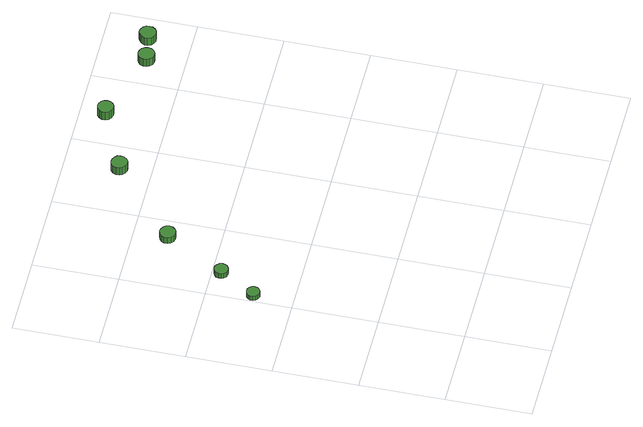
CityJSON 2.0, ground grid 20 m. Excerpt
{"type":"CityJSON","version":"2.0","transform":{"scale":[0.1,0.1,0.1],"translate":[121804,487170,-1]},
"CityObjects":{
"tree1":{"type":"SolitaryVegetationObject","attributes":{"function":"something"},"geometry":[{"type":"MultiSurface","lod":"1","boundaries":[[[0,1,2,3,4,5,6,7,8,9,10,11,12,13,14]],[[15,16,17,18,19,20,21,22,23,24,25,26,27,28,29]],[[0,29,28,1]],[[1,28,27,2]],[[2,27,26,3]],[[3,26,25,4]],[[4,25,24,5]],[[5,24,23,6]],[[6,23,22,7]],[[7,22,21,8]],[[8,21,20,9]],[[9,20,19,10]],[[10,19,18,11]],[[11,18,17,12]],[[12,17,16,13]],[[13,16,15,14]],[[14,15,29,0]]]}]},
"tree2":{"type":"SolitaryVegetationObject","attributes":{"function":"something"},"geometry":[{"type":"MultiSurface","lod":"1","boundaries":[[[30,31,32,33,34,35,36,37,38,39,40,41,42,43,44]],[[45,46,47,48,49,50,51,52,53,54,55,56,57,58,59]],[[30,59,58,31]],[[31,58,57,32]],[[32,57,56,33]],[[33,56,55,34]],[[34,55,54,35]],[[35,54,53,36]],[[36,53,52,37]],[[37,52,51,38]],[[38,51,50,39]],[[39,50,49,40]],[[40,49,48,41]],[[41,48,47,42]],[[42,47,46,43]],[[43,46,45,44]],[[44,45,59,30]]]}]},
"tree3":{"type":"SolitaryVegetationObject","attributes":{"function":"something"},"geometry":[{"type":"MultiSurface","lod":"1","boundaries":[[[60,61,62,63,64,65,66,67,68,69,70,71,72,73,74]],[[75,76,77,78,79,80,81,82,83,84,85,86,87,88,89]],[[60,89,88,61]],[[61,88,87,62]],[[62,87,86,63]],[[63,86,85,64]],[[64,85,84,65]],[[65,84,83,66]],[[66,83,82,67]],[[67,82,81,68]],[[68,81,80,69]],[[69,80,79,70]],[[70,79,78,71]],[[71,78,77,72]],[[72,77,76,73]],[[73,76,75,74]],[[74,75,89,60]]]}]},
"tree4":{"type":"SolitaryVegetationObject","attributes":{"function":"something"},"geometry":[{"type":"MultiSurface","lod":"1","boundaries":[[[90,91,92,93,94,95,96,97,98,99,100,101,102,103,104]],[[105,106,107,108,109,110,111,112,113,114,115,116,117,118,119]],[[90,119,118,91]],[[91,118,117,92]],[[92,117,116,93]],[[93,116,115,94]],[[94,115,114,95]],[[95,114,113,96]],[[96,113,112,97]],[[97,112,111,98]],[[98,111,110,99]],[[99,110,109,100]],[[100,109,108,101]],[[101,108,107,102]],[[102,107,106,103]],[[103,106,105,104]],[[104,105,119,90]]]}]},
"tree5":{"type":"SolitaryVegetationObject","attributes":{"function":"something"},"geometry":[{"type":"MultiSurface","lod":"1","boundaries":[[[120,121,122,123,124,125,126,127,128,129,130,131,132,133,134]],[[135,136,137,138,139,140,141,142,143,144,145,146,147,148,149]],[[120,149,148,121]],[[121,148,147,122]],[[122,147,146,123]],[[123,146,145,124]],[[124,145,144,125]],[[125,144,143,126]],[[126,143,142,127]],[[127,142,141,128]],[[128,141,140,129]],[[129,140,139,130]],[[130,139,138,131]],[[131,138,137,132]],[[132,137,136,133]],[[133,136,135,134]],[[134,135,149,120]]]}]},
"tree6":{"type":"SolitaryVegetationObject","attributes":{"function":"something"}},
"tree7":{"type":"SolitaryVegetationObject","attributes":{"function":"something"},"geometry":[{"type":"MultiSurface","lod":"1","boundaries":[[[150,151,152,153,154,155,156,157,158,159,160,161,162,163,164]],[[165,166,167,168,169,170,171,172,173,174,175,176,177,178,179]],[[150,179,178,151]],[[151,178,177,152]],[[152,177,176,153]],[[153,176,175,154]],[[154,175,174,155]],[[155,174,173,156]],[[156,173,172,157]],[[157,172,171,158]],[[158,171,170,159]],[[159,170,169,160]],[[160,169,168,161]],[[161,168,167,162]],[[162,167,166,163]],[[163,166,165,164]],[[164,165,179,150]]]}]},
"tree8":{"type":"SolitaryVegetationObject","attributes":{"function":"something"},"geometry":[{"type":"MultiSurface","lod":"1","boundaries":[[[180,181,182,183,184,185,186,187,188,189,190,191,192,193,194]],[[195,196,197,198,199,200,201,202,203,204,205,206,207,208,209]],[[180,209,208,181]],[[181,208,207,182]],[[182,207,206,183]],[[183,206,205,184]],[[184,205,204,185]],[[185,204,203,186]],[[186,203,202,187]],[[187,202,201,188]],[[188,201,200,189]],[[189,200,199,190]],[[190,199,198,191]],[[191,198,197,192]],[[192,197,196,193]],[[193,196,195,194]],[[194,195,209,180]]]}]}
},
"vertices":[
[35,495,19],[34,501,19],[30,506,19],[24,510,19],[18,510,19],[11,508,19],[7,504,19],[4,498,19],[4,491,19],[7,485,19],[11,481,19],[18,479,19],[24,480,19],[30,483,19],[34,488,19],[34,488,6],[30,483,6],[24,480,6],[18,479,6],[11,481,6],[7,485,6],[4,491,6],[4,498,6],[7,504,6],[11,508,6],[18,510,6],[24,510,6],[30,506,6],[34,501,6],[35,495,6],
[87,580,21],[85,587,21],[81,592,21],[75,596,21],[68,596,21],[62,594,21],[57,590,21],[54,583,21],[54,577,21],[57,570,21],[62,566,21],[68,564,21],[75,564,21],[81,568,21],[85,573,21],[85,573,6],[81,568,6],[75,564,6],[68,564,6],[62,566,6],[57,570,6],[54,577,6],[54,583,6],[57,590,6],[62,594,6],[68,596,6],[75,596,6],[81,592,6],[85,587,6],[87,580,6],
[171,722,24],[169,730,24],[164,736,24],[157,740,24],[150,741,24],[142,738,24],[136,733,24],[133,726,24],[133,718,24],[136,711,24],[142,705,24],[150,703,24],[157,704,24],[164,708,24],[169,714,24],[169,714,6],[164,708,6],[157,704,6],[150,703,6],[142,705,6],[136,711,6],[133,718,6],[133,726,6],[136,733,6],[142,738,6],[150,741,6],[157,740,6],[164,736,6],[169,730,6],[171,722,6],
[353,875,29],[352,883,29],[347,889,29],[340,893,29],[332,894,29],[325,892,29],[319,886,29],[316,879,29],[316,871,29],[319,864,29],[325,859,29],[332,856,29],[340,857,29],[347,861,29],[352,868,29],[352,868,6],[347,861,6],[340,857,6],[332,856,6],[325,859,6],[319,864,6],[316,871,6],[316,879,6],[319,886,6],[325,892,6],[332,894,6],[340,893,6],[347,889,6],[352,883,6],[353,875,6],
[512,943,30],[511,951,30],[506,957,30],[499,961,30],[492,962,30],[484,960,30],[478,954,30],[475,947,30],[475,939,30],[478,932,30],[484,927,30],[492,924,30],[499,925,30],[506,929,30],[511,936,30],[511,936,6],[506,929,6],[499,925,6],[492,924,6],[484,927,6],[478,932,6],[475,939,6],[475,947,6],[478,954,6],[484,960,6],[492,962,6],[499,961,6],[506,957,6],[511,951,6],[512,943,6],
[693,890,29],[692,897,29],[687,904,29],[680,908,29],[672,909,29],[665,906,29],[659,901,29],[656,894,29],[656,886,29],[659,879,29],[665,873,29],[672,871,29],[680,872,29],[687,876,29],[692,882,29],[692,882,6],[687,876,6],[680,872,6],[672,871,6],[665,873,6],[659,879,6],[656,886,6],[656,894,6],[659,901,6],[665,906,6],[672,909,6],[680,908,6],[687,904,6],[692,897,6],[693,890,6],
[758,901,29],[757,909,29],[752,916,29],[745,920,29],[737,921,29],[730,918,29],[724,913,29],[720,905,29],[720,898,29],[724,890,29],[730,885,29],[737,882,29],[745,883,29],[752,887,29],[757,894,29],[757,894,6],[752,887,6],[745,883,6],[737,882,6],[730,885,6],[724,890,6],[720,898,6],[720,905,6],[724,913,6],[730,918,6],[737,921,6],[745,920,6],[752,916,6],[757,909,6],[758,901,6]
]}
